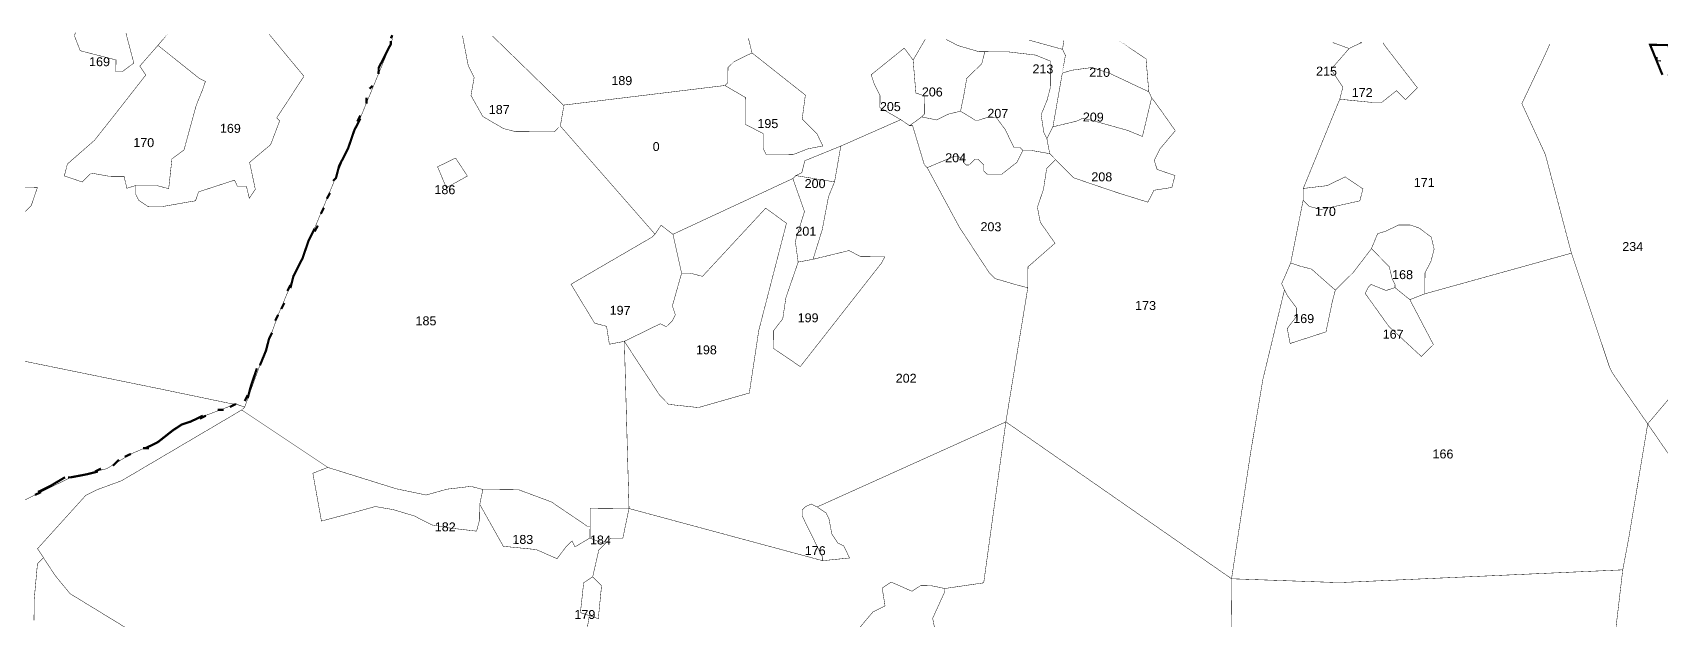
# Model space of a CAD drawing. Header units: metres. Extents: x 326467 to 340077, y 1811030 to 1824953.
# Drawn here: x 330084 to 332288, y 1824132 to 1824927 of the extents above; entities that cross this region are included whole.
import ezdxf

# ---------------------------------------------------------------- set-up
doc = ezdxf.new("R2010")
doc.units = ezdxf.units.M
doc.header["$MEASUREMENT"] = 0
for name, color, linetype in [('CRZ LINE FOR RIVER OR CREEK', 84, 'Continuous'), ('NDZ-200M FROM CRZ', 30, 'Continuous'), ('SURVEY NO.', 7, 'Continuous'), ('SURVEY PLOT BOUNDARY', 35, 'Continuous'), ('VILLAGE BOUNDARY', 212, 'Continuous')]:
    doc.layers.add(name, color=color, linetype=linetype)
doc.styles.add('PDF Arial', font='arial.ttf')

# ---------------------------------------------------------------- blocks, each defined once
blk = doc.blocks.new('16')
at = {"layer": 'NDZ-200M FROM CRZ'}
h = blk.add_hatch(dxfattribs=at)
h.set_pattern_fill('CROSS', color=256, scale=3.032142, angle=-0.4421)
h.set_pattern_definition([(359.55787, (320150.772, 1810233.3), (19.402102, 19.104954), [9.62705, -28.88115]), (89.55787, (320155.548, 1810228.449), (-19.104954, 19.402102), [9.62705, -28.88115])])
h.paths.add_polyline_path([(332645.7, 1824795.6), (332619.9, 1824842.7), (332600.6, 1824872.7), (332610.2, 1824891.3), (332627.1, 1824907.4), (332561, 1824907.9), (332553.6, 1824895.8), (332549.5, 1824887.8), (332549.4, 1824867.5), (332553.3, 1824855.4), (332573.3, 1824822.9), (332577.2, 1824810.7), (332597.2, 1824774.2), (332617.1, 1824741.7), (332625.1, 1824721.4), (332629, 1824705.2), (332636.9, 1824684.9), (332644.8, 1824664.6), (332644.8, 1824660.6), (332648.9, 1824660.6), (332652.9, 1824656.5), (332656.9, 1824660.5), (332661, 1824660.5), (332693.4, 1824672.4), (332717.7, 1824676.2), (332790.5, 1824675.6), (332826.8, 1824671.3), (332883.4, 1824670.9), (332883.2, 1824646.6), (332859, 1824646.8), (332842.8, 1824651), (332838.8, 1824651), (332838.8, 1824647), (332806.4, 1824647.2), (332802.3, 1824643.2), (332741.7, 1824643.7), (332733.6, 1824647.8), (332729.6, 1824647.8), (332721.5, 1824643.8), (332713.4, 1824643.9), (332705.3, 1824639.9), (332701.2, 1824639.9), (332701.2, 1824635.9), (332693.1, 1824636), (332693.1, 1824631.9), (332685, 1824632), (332680.9, 1824628), (332676.9, 1824628), (332668.8, 1824624), (332664.7, 1824624.1), (332660.7, 1824620), (332656.6, 1824616), (332648.5, 1824612.1), (332640.4, 1824608.1), (332632.2, 1824604.1), (332620.1, 1824596.1), (332611.9, 1824592.1), (332603.8, 1824580.1), (332599.7, 1824576), (332595.6, 1824568), (332587.3, 1824543.8), (332583.2, 1824535.7), (332583.1, 1824515.5), (332591.1, 1824515.5), (332591.1, 1824511.4), (332595.1, 1824507.3), (332594.9, 1824483.1), (332599, 1824483), (332598.9, 1824479), (332602.8, 1824450.7), (332590.6, 1824446.7), (332586.7, 1824462.9), (332586.7, 1824471), (332578.8, 1824483.2), (332578.8, 1824487.2), (332574.8, 1824491.3), (332574.8, 1824499.4), (332570.8, 1824499.4), (332566.8, 1824503.5), (332562.8, 1824507.6), (332558.7, 1824507.6), (332558.8, 1824511.7), (332554.8, 1824515.7), (332550.7, 1824515.8), (332550.8, 1824527.9), (332546.8, 1824527.9), (332546.8, 1824536), (332550.9, 1824536), (332551, 1824548.1), (332546.9, 1824552.2), (332547, 1824556.2), (332543, 1824564.3), (332543, 1824568.4), (332539, 1824572.5), (332535, 1824572.5), (332535, 1824576.5), (332531, 1824576.6), (332522.9, 1824580.7), (332518.9, 1824580.7), (332510.8, 1824584.8), (332494.6, 1824584.9), (332494.7, 1824589), (332482.6, 1824593.1), (332478.5, 1824593.1), (332474.5, 1824597.2), (332466.5, 1824605.4), (332462.5, 1824605.4), (332462.5, 1824613.5), (332458.5, 1824613.5), (332458.7, 1824637.8), (332454.7, 1824641.9), (332454.8, 1824658), (332458.9, 1824662), (332454.9, 1824670.2), (332454.9, 1824674.2), (332451, 1824690.4), (332446.9, 1824690.4), (332447, 1824698.5), (332431.2, 1824743.1), (332419.4, 1824791.7), (332415.4, 1824795.8), (332407.5, 1824816.1), (332407.5, 1824820.1), (332399.5, 1824828.3), (332395.5, 1824832.3), (332387.5, 1824840.5), (332383.4, 1824840.5), (332375.4, 1824844.6), (332375.4, 1824848.7), (332371.4, 1824848.7), (332363.3, 1824852.8), (332363.3, 1824856.9), (332355.3, 1824856.9), (332355.3, 1824861), (332347.3, 1824869.1), (332343.3, 1824877.2), (332339.3, 1824885.3), (332339.3, 1824889.4), (332335.3, 1824889.4), (332335.4, 1824901.5), (332331.4, 1824909.7), (332274.1, 1824910.1), (332290.7, 1824869.5), (332303.6, 1824833), (332342.8, 1824808.5), (332360.2, 1824780.6), (332376.7, 1824759.7), (332410, 1824622), (332413.9, 1824597.7), (332434.2, 1824572.5), (332473.1, 1824550.2), (332518.4, 1824526.3), (332541, 1824502.6), (332569.6, 1824459.9), (332582.5, 1824442.7), (332597.9, 1824439), (332612.8, 1824446.6), (332619.1, 1824474.8), (332619.8, 1824505.6), (332629.6, 1824529.3), (332659.4, 1824552.1), (332682.5, 1824573.4), (332711.8, 1824603.1), (332729.4, 1824619.5), (332772.6, 1824621.4), (332874.9, 1824618.6), (332899.3, 1824630.3), (332909.4, 1824656.9), (332906.4, 1824677.6), (332889.6, 1824691.1), (332827.6, 1824690.7), (332685.5, 1824696.7)])
at = {"layer": 'CRZ LINE FOR RIVER OR CREEK', "ltscale": 0.1, "const_width": 3.03, "flags": 128}
blk.add_lwpolyline([(332274.1, 1824910.1), (332290.7, 1824869.5)], dxfattribs=at)
at = {"layer": 'NDZ-200M FROM CRZ', "const_width": 3.03, "flags": 128}
blk.add_lwpolyline([(332331.4, 1824909.7), (332274.1, 1824910.1), (332290.7, 1824869.5)], dxfattribs=at)
at = {"layer": 'SURVEY PLOT BOUNDARY', "lineweight": 18, "const_width": 0.606}
for points in [[(332326.8, 1824315.3), (332270.8, 1824396.6), (332434, 1824589.4)], [(332434, 1824589.4), (332270.8, 1824396.6), (332222.9, 1824465.7), (332218.9, 1824473.9), (332167.5, 1824627.9), (332132.2, 1824761.6), (332100.4, 1824830.6), (332129.1, 1824891), (332138.3, 1824911.2), (332129.1, 1824891), (332100.4, 1824830.6), (332132.2, 1824761.6), (332167.5, 1824627.9), (331969, 1824572.8), (331969.2, 1824601.1), (331977.4, 1824617.2), (331981.6, 1824633.4), (331977.7, 1824649.6), (331961.6, 1824661.8), (331949.5, 1824666), (331933.3, 1824666.1), (331917.1, 1824658.1), (331905, 1824654.2), (331896.7, 1824634), (331872.2, 1824601.9), (331847.8, 1824577.8), (331815.6, 1824606.3), (331799.5, 1824610.5), (331787.4, 1824614.7), (331804.2, 1824699.4), (331812.3, 1824691.3), (331828.4, 1824687.1), (331881, 1824698.8), (331885.2, 1824715), (331861.1, 1824731.3), (331836.7, 1824719.4), (331804.4, 1824715.6), (331853.8, 1824836.5), (331898.2, 1824832.1), (331910.4, 1824832), (331930.7, 1824848.1), (331942.7, 1824835.8), (331959, 1824851.9), (331915, 1824908.8), (331912.3, 1824912.9), (331915, 1824908.8), (331959, 1824851.9), (331942.7, 1824835.8), (331930.7, 1824848.1), (331910.4, 1824832), (331898.2, 1824832.1), (331853.8, 1824836.5), (331858, 1824852.7), (331842, 1824877), (331866.5, 1824905.2), (331844, 1824913.4), (331866.5, 1824905.2), (331882.7, 1824913.1), (331866.5, 1824905.2), (331842, 1824877), (331858, 1824852.7), (331853.8, 1824836.5), (331804.4, 1824715.6), (331804.2, 1824699.4), (331787.4, 1824614.7), (331775.1, 1824586.4), (331779, 1824578.3), (331749.8, 1824457.3), (331732.9, 1824356.3), (331707.3, 1824186.7), (331401.7, 1824399.3), (331431.4, 1824581), (331431.6, 1824609.3), (331468.2, 1824641.4), (331448.3, 1824669.8), (331444.4, 1824690.1), (331452.6, 1824714.3), (331456.9, 1824742.5), (331469.1, 1824754.6), (331493.2, 1824730.1), (331553.7, 1824709.5), (331594, 1824697), (331602.2, 1824713.1), (331626.5, 1824717), (331630.7, 1824733.1), (331606.5, 1824741.4), (331602.5, 1824753.6), (331610.7, 1824769.7), (331631.1, 1824793.8), (331611.1, 1824822.2), (331599.1, 1824838.5), (331595.2, 1824846.6), (331542.8, 1824871.3), (331518.6, 1824879.5), (331490.3, 1824875.7), (331478.1, 1824871.8), (331465.4, 1824799.1), (331457.2, 1824783), (331453.2, 1824791.1), (331449.4, 1824815.4), (331457.6, 1824835.5), (331461.8, 1824851.7), (331462.1, 1824888.1), (331441.9, 1824896.3), (331405.6, 1824900.6), (331365.1, 1824900.9), (331336.9, 1824909.2), (331320.8, 1824917.5), (331336.9, 1824909.2), (331365.1, 1824900.9), (331373.2, 1824900.9), (331369.1, 1824884.7), (331348.7, 1824864.7), (331344.5, 1824840.5), (331340.3, 1824820.3), (331324.1, 1824816.4), (331307.8, 1824808.4), (331287.6, 1824812.6), (331291.7, 1824816.6), (331291.9, 1824840.9), (331279.8, 1824845), (331276.1, 1824889.5), (331292.5, 1824917.7), (331276.1, 1824889.5), (331264.1, 1824905.8), (331219.4, 1824869.7), (331223.3, 1824857.6), (331231.3, 1824841.3), (331231.1, 1824825.2), (331259.3, 1824808.8), (331178.2, 1824773), (331129.5, 1824753.2), (331125.4, 1824737), (331117.2, 1824733), (331113.2, 1824729), (330950.9, 1824653.5), (330934.8, 1824665.7), (330926.6, 1824653.6), (330798.4, 1824800.2), (330802.6, 1824824.4), (330802.6, 1824828.5), (331021.2, 1824855.1), (331049.3, 1824838.7), (331049, 1824802.3), (331073.2, 1824790), (331073.1, 1824769.8), (331077, 1824761.7), (331113.4, 1824761.4), (331133.7, 1824769.3), (331153.9, 1824773.2), (331146, 1824789.4), (331125.9, 1824809.8), (331130.2, 1824842.1), (331057.9, 1824899.3), (331053, 1824919.5), (331057.9, 1824899.3), (331033.5, 1824887.3), (331025.4, 1824879.3), (331025.2, 1824859.1), (331021.2, 1824855.1), (330802.6, 1824828.5), (330706.5, 1824922.2), (330802.6, 1824828.5), (330802.6, 1824824.4), (330798.4, 1824800.2), (330926.6, 1824653.6), (330922.5, 1824649.6), (330812.9, 1824585.8), (330844.8, 1824533), (330861, 1824528.8), (330864.8, 1824504.5), (330885.1, 1824508.4), (330891.4, 1824281.9), (330838.9, 1824282.3), (330838.7, 1824258.1), (330834.6, 1824258.1), (330786.4, 1824290.8), (330742, 1824307.3), (330693.5, 1824307.7), (330677.4, 1824311.9), (330645, 1824308.1), (330616.7, 1824300.2), (330576.3, 1824308.6), (330483.5, 1824337.6), (330366.9, 1824415.4), (330371, 1824419.4), (330358.9, 1824423.5), (330354.8, 1824423.5), (330253.9, 1824444.5), (330068.3, 1824482.4)], [(330068.3, 1824482.4), (330253.9, 1824444.5), (330354.8, 1824423.5), (330358.9, 1824423.5), (330285.9, 1824395.8), (330245.2, 1824367.8), (330216.9, 1824355.9), (330184.4, 1824335.9), (330135.8, 1824324.2), (330070.8, 1824292.3)], [(330070.8, 1824292.3), (330135.8, 1824324.2), (330184.4, 1824335.9), (330216.9, 1824355.9), (330245.2, 1824367.8), (330285.9, 1824395.8), (330358.9, 1824423.5), (330371, 1824419.4), (330366.9, 1824415.4), (330204.4, 1824319.6), (330172, 1824307.7), (330155.8, 1824299.7), (330090.5, 1824227.5), (330098.5, 1824215.3), (330090.4, 1824207.2), (330086, 1824158.8), (330085.7, 1824130.5)], [(330215, 1824117.3), (330134.5, 1824166.5), (330114.5, 1824190.9), (330098.5, 1824215.3), (330090.5, 1824227.5), (330155.8, 1824299.7), (330172, 1824307.7), (330204.4, 1824319.6), (330366.9, 1824415.4), (330483.5, 1824337.6), (330463.3, 1824329.7), (330474.9, 1824264.9), (330519.4, 1824276.7), (330547.8, 1824284.6), (330572, 1824280.4), (330600.3, 1824272), (330624.4, 1824259.7), (330648.6, 1824255.5), (330685, 1824251.2), (330689.2, 1824267.3), (330689.3, 1824287.5), (330721.2, 1824230.7), (330765.7, 1824226.3), (330793.9, 1824213.9), (330806.1, 1824230), (330814.3, 1824238), (330818.2, 1824229.9), (330838.5, 1824241.9), (330858.7, 1824233.7), (330850.5, 1824225.6), (330842.2, 1824189.3), (330830, 1824181.3), (330825.6, 1824140.9), (330837.7, 1824136.8), (330808.1, 1823963.2)], [(330808.1, 1823963.2), (330837.7, 1824136.8), (330849.8, 1824132.6), (330854.2, 1824177.1), (330842.2, 1824189.3), (330850.5, 1824225.6), (330858.7, 1824233.7), (330866.8, 1824241.7), (330883, 1824241.6), (330891.4, 1824281.9), (331153.6, 1824211.2), (331190.1, 1824214.9), (331182.1, 1824231.2), (331174, 1824235.3), (331166, 1824247.5), (331162.2, 1824267.7), (331158.2, 1824275.8), (331146.1, 1824284), (331401.7, 1824399.3), (331371.7, 1824181.2), (331319.1, 1824173.5), (331298.9, 1824177.7), (331286.8, 1824177.8), (331274.6, 1824169.8), (331246.4, 1824182.2), (331234.2, 1824174.2), (331238.1, 1824149.9), (331221.8, 1824141.9), (331201.4, 1824117.8)], [(330085.7, 1824130.5), (330086, 1824158.8), (330090.4, 1824207.2), (330098.5, 1824215.3), (330114.5, 1824190.9), (330134.5, 1824166.5), (330215, 1824117.3)]]:
    blk.add_lwpolyline(points, dxfattribs=at)
for points in [[(330267.3, 1824925.6), (330253.5, 1824909.5), (330229, 1824881.4), (330237, 1824869.2), (330196.2, 1824817), (330167.6, 1824780.8), (330130.9, 1824748.7), (330126.8, 1824732.6), (330151, 1824724.3), (330163.2, 1824736.4), (330187.4, 1824732.1), (330207.6, 1824732), (330211.5, 1824715.8), (330223.7, 1824719.7), (330223.6, 1824707.6), (330227.6, 1824699.5), (330239.7, 1824691.3), (330259.9, 1824691.1), (330304.4, 1824698.9), (330308.5, 1824711), (330357.2, 1824726.8), (330361.1, 1824718.7), (330373.3, 1824718.6), (330377.2, 1824702.4), (330385.4, 1824714.4), (330377.6, 1824750.9), (330406.1, 1824774.9), (330418.4, 1824807.2), (330414.4, 1824811.2), (330451.2, 1824867.6), (330404.1, 1824924.5), (330451.2, 1824867.6), (330414.4, 1824811.2), (330418.4, 1824807.2), (330406.1, 1824774.9), (330377.6, 1824750.9), (330385.4, 1824714.4), (330377.2, 1824702.4), (330373.3, 1824718.6), (330361.1, 1824718.7), (330357.2, 1824726.8), (330308.5, 1824711), (330304.4, 1824698.9), (330259.9, 1824691.1), (330239.7, 1824691.3), (330227.6, 1824699.5), (330223.6, 1824707.6), (330223.7, 1824719.7), (330252, 1824719.5), (330268.1, 1824715.3), (330272.5, 1824755.7), (330288.8, 1824767.7), (330305.4, 1824828.3), (330313.6, 1824848.4), (330317.8, 1824860.5), (330309.7, 1824864.6), (330253.5, 1824909.5)], [(330272.5, 1824755.7), (330268.1, 1824715.3), (330252, 1824719.5), (330223.7, 1824719.7), (330211.5, 1824715.8), (330207.6, 1824732), (330187.4, 1824732.1), (330163.2, 1824736.4), (330151, 1824724.3), (330126.8, 1824732.6), (330130.9, 1824748.7), (330167.6, 1824780.8), (330196.2, 1824817), (330237, 1824869.2), (330229, 1824881.4), (330253.5, 1824909.5), (330309.7, 1824864.6), (330317.8, 1824860.5), (330313.6, 1824848.4), (330305.4, 1824828.3), (330288.8, 1824767.7)], [(330140.4, 1824922.5), (330148.3, 1824902.2), (330196.7, 1824889.7), (330196.6, 1824873.6), (330204.7, 1824873.5), (330220.9, 1824885.5), (330210.2, 1824926), (330220.9, 1824885.5), (330204.7, 1824873.5), (330196.6, 1824873.6), (330196.7, 1824889.7), (330148.3, 1824902.2), (330140.4, 1824922.5), (330141.8, 1824926.6)], [(330572.5, 1824923.2), (330568.8, 1824911.1), (330482.3, 1824701.5), (330416.4, 1824544.4), (330371, 1824419.4), (330416.4, 1824544.4), (330482.3, 1824701.5), (330568.8, 1824911.1)], [(330798.4, 1824800.2), (330790.2, 1824792.2), (330737.7, 1824792.6), (330721.5, 1824796.7), (330693.4, 1824813.1), (330677.4, 1824841.6), (330681.7, 1824865.8), (330673.7, 1824882), (330665.9, 1824922.5), (330673.7, 1824882), (330681.7, 1824865.8), (330677.4, 1824841.6), (330693.4, 1824813.1), (330721.5, 1824796.7), (330737.7, 1824792.6), (330790.2, 1824792.2)], [(331276.1, 1824889.5), (331279.8, 1824845), (331291.9, 1824840.9), (331291.7, 1824816.6), (331287.6, 1824812.6), (331271.4, 1824800.6), (331259.3, 1824808.8), (331231.1, 1824825.2), (331231.3, 1824841.3), (331223.3, 1824857.6), (331219.4, 1824869.7), (331264.1, 1824905.8)], [(331478.4, 1824904.1), (331480.2, 1824916.2), (331478.4, 1824904.1), (331433, 1824916.6)], [(331555.3, 1824915.7), (331591.5, 1824891.1), (331595.2, 1824846.6), (331591.5, 1824891.1)], [(331021.2, 1824855.1), (331025.2, 1824859.1), (331025.4, 1824879.3), (331033.5, 1824887.3), (331057.9, 1824899.3), (331130.2, 1824842.1), (331125.9, 1824809.8), (331146, 1824789.4), (331153.9, 1824773.2), (331133.7, 1824769.3), (331113.4, 1824761.4), (331077, 1824761.7), (331073.1, 1824769.8), (331073.2, 1824790), (331049, 1824802.3), (331049.3, 1824838.7)], [(331457.2, 1824783), (331461.1, 1824762.7), (331436.9, 1824767), (331424.7, 1824767.1), (331420.7, 1824771.1), (331412.6, 1824771.2), (331400.7, 1824795.5), (331388.7, 1824811.8), (331384.7, 1824811.8), (331376.6, 1824811.9), (331364.4, 1824808), (331360.4, 1824808), (331340.3, 1824820.3), (331344.5, 1824840.5), (331348.7, 1824864.7), (331369.1, 1824884.7), (331373.2, 1824900.9), (331385.3, 1824900.8), (331405.6, 1824900.6), (331441.9, 1824896.3), (331462.1, 1824888.1), (331461.9, 1824871.9), (331461.8, 1824851.7), (331457.6, 1824835.5), (331449.4, 1824815.4), (331453.2, 1824791.1)], [(331478.1, 1824871.8), (331482.3, 1824896), (331478.4, 1824904.1), (331482.3, 1824896)], [(331595.2, 1824846.6), (331599.1, 1824838.5), (331586.6, 1824786), (331566.4, 1824794.3), (331522.1, 1824806.7), (331505.9, 1824810.9), (331497.8, 1824806.9), (331481.6, 1824803), (331465.4, 1824799.1), (331478.1, 1824871.8), (331490.3, 1824875.7), (331518.6, 1824879.5), (331542.8, 1824871.3)], [(331469.1, 1824754.6), (331461.1, 1824762.7), (331457.2, 1824783), (331465.4, 1824799.1), (331481.6, 1824803), (331497.8, 1824806.9), (331505.9, 1824810.9), (331522.1, 1824806.7), (331566.4, 1824794.3), (331586.6, 1824786), (331599.1, 1824838.5), (331611.1, 1824822.2), (331631.1, 1824793.8), (331610.7, 1824769.7), (331602.5, 1824753.6), (331606.5, 1824741.4), (331630.7, 1824733.1), (331626.5, 1824717), (331602.2, 1824713.1), (331594, 1824697), (331553.7, 1824709.5), (331493.2, 1824730.1)], [(331424.7, 1824767.1), (331416.5, 1824750.9), (331396.2, 1824734.9), (331376, 1824735.1), (331372, 1824739.2), (331372, 1824747.2), (331368, 1824751.3), (331364, 1824755.4), (331360, 1824755.4), (331351.8, 1824747.4), (331347.8, 1824747.4), (331343.8, 1824751.5), (331343.8, 1824755.5), (331335.7, 1824759.7), (331323.6, 1824755.7), (331295.2, 1824743.8), (331291.2, 1824747.9), (331275.4, 1824800.6), (331271.4, 1824800.6), (331287.6, 1824812.6), (331307.8, 1824808.4), (331324.1, 1824816.4), (331340.3, 1824820.3), (331360.4, 1824808), (331364.4, 1824808), (331376.6, 1824811.9), (331384.7, 1824811.8), (331388.7, 1824811.8), (331400.7, 1824795.5), (331412.6, 1824771.2), (331420.7, 1824771.1)], [(331271.4, 1824800.6), (331275.4, 1824800.6), (331291.2, 1824747.9), (331295.2, 1824743.8), (331339, 1824662.6), (331379, 1824601.6), (331387, 1824593.5), (331415.3, 1824585.2), (331431.4, 1824581), (331401.7, 1824399.3), (331146.1, 1824284), (331138.1, 1824288.1), (331129.9, 1824284.1), (331125.9, 1824280.1), (331125.8, 1824272), (331153.7, 1824215.2), (331153.6, 1824211.2), (330891.4, 1824281.9), (330885.1, 1824508.4), (330933, 1824435.3), (330945.1, 1824423), (330985.4, 1824418.7), (331054.3, 1824438.4), (331067.1, 1824523.2), (331104.6, 1824668.4), (331076.5, 1824688.9), (330990.9, 1824596.5), (330974.7, 1824600.7), (330962.6, 1824600.8), (330950.9, 1824653.5), (331113.2, 1824729), (331129, 1824684.4), (331116.6, 1824644.1), (331120.4, 1824615.8), (331103.8, 1824567.4), (331099.6, 1824539.1), (331087.3, 1824523), (331087.1, 1824498.8), (331123.3, 1824474.2), (331233.6, 1824614.9), (331237.7, 1824622.9), (331205.3, 1824623.2), (331189.2, 1824631.4), (331140.6, 1824619.6), (331153.1, 1824660), (331161.5, 1824704.4), (331169.7, 1824724.5), (331178.2, 1824773), (331259.3, 1824808.8)], [(331117.2, 1824733), (331125.4, 1824737), (331129.5, 1824753.2), (331178.2, 1824773), (331169.7, 1824724.5)], [(330632.2, 1824744.9), (330656.6, 1824756.8), (330672.5, 1824732.4), (330644.1, 1824716.5)], [(330672.5, 1824732.4), (330656.6, 1824756.8), (330632.2, 1824744.9), (330644.1, 1824716.5)], [(331461.1, 1824762.7), (331469.1, 1824754.6), (331456.9, 1824742.5), (331452.6, 1824714.3), (331444.4, 1824690.1), (331448.3, 1824669.8), (331468.2, 1824641.4), (331431.6, 1824609.3), (331431.4, 1824581), (331415.3, 1824585.2), (331387, 1824593.5), (331379, 1824601.6), (331339, 1824662.6), (331295.2, 1824743.8), (331323.6, 1824755.7), (331335.7, 1824759.7), (331343.8, 1824755.5), (331343.8, 1824751.5), (331347.8, 1824747.4), (331351.8, 1824747.4), (331360, 1824755.4), (331364, 1824755.4), (331368, 1824751.3), (331372, 1824747.2), (331372, 1824739.2), (331376, 1824735.1), (331396.2, 1824734.9), (331416.5, 1824750.9), (331424.7, 1824767.1), (331436.9, 1824767)], [(331169.7, 1824724.5), (331161.5, 1824704.4), (331153.1, 1824660), (331140.6, 1824619.6), (331120.4, 1824615.8), (331116.6, 1824644.1), (331129, 1824684.4), (331113.2, 1824729), (331117.2, 1824733)], [(331804.2, 1824699.4), (331804.3, 1824707.5), (331804.4, 1824715.6), (331836.7, 1824719.4), (331861.1, 1824731.3), (331885.2, 1824715), (331881, 1824698.8), (331828.4, 1824687.1), (331812.3, 1824691.3)], [(329984.1, 1824576), (329975.9, 1824568), (329955.8, 1824572.2), (329919.3, 1824564.4), (329919.1, 1824536.1), (329910.9, 1824528.1), (329890.7, 1824520.1), (329866.6, 1824540.5), (329862.6, 1824548.6), (329891, 1824564.6), (329911.5, 1824596.8), (329927.7, 1824608.8), (329992.8, 1824664.9), (330013.2, 1824680.9), (330062, 1824716.9), (330090.3, 1824716.7), (330086.1, 1824704.6), (330082, 1824692.5), (330073.9, 1824684.5), (330065.7, 1824680.5), (330029.1, 1824644.4), (330024.8, 1824608)], [(329890.7, 1824520.1), (329866.6, 1824540.5), (329862.6, 1824548.6), (329891, 1824564.6), (329911.5, 1824596.8), (329927.7, 1824608.8), (329992.8, 1824664.9), (330013.2, 1824680.9), (330062, 1824716.9), (330090.3, 1824716.7), (330086.1, 1824704.6), (330082, 1824692.5), (330073.9, 1824684.5), (330065.7, 1824680.5), (330029.1, 1824644.4), (330024.8, 1824608), (329984.1, 1824576), (329975.9, 1824568), (329955.8, 1824572.2), (329919.3, 1824564.4), (329919.1, 1824536.1), (329910.9, 1824528.1)], [(330962.6, 1824600.8), (330974.7, 1824600.7), (330990.9, 1824596.5), (331076.5, 1824688.9), (331104.6, 1824668.4), (331067.1, 1824523.2), (331054.3, 1824438.4), (330985.4, 1824418.7), (330945.1, 1824423), (330933, 1824435.3), (330885.1, 1824508.4), (330933.8, 1824532.3), (330941.8, 1824528.2), (330950, 1824536.2), (330954.1, 1824544.3), (330950.1, 1824556.4)], [(330950.9, 1824653.5), (330962.6, 1824600.8), (330950.1, 1824556.4), (330954.1, 1824544.3), (330950, 1824536.2), (330941.8, 1824528.2), (330933.8, 1824532.3), (330885.1, 1824508.4), (330864.8, 1824504.5), (330861, 1824528.8), (330844.8, 1824533), (330812.9, 1824585.8), (330922.5, 1824649.6), (330926.6, 1824653.6), (330934.8, 1824665.7)], [(331969, 1824572.8), (331948.7, 1824564.9), (331928.6, 1824581.2), (331928.7, 1824585.3), (331924.7, 1824593.4), (331920.8, 1824609.6), (331896.7, 1824634), (331905, 1824654.2), (331917.1, 1824658.1), (331933.3, 1824666.1), (331949.5, 1824666), (331961.6, 1824661.8), (331977.7, 1824649.6), (331981.6, 1824633.4), (331977.4, 1824617.2), (331969.2, 1824601.1), (331969.1, 1824589)], [(331120.4, 1824615.8), (331140.6, 1824619.6), (331189.2, 1824631.4), (331205.3, 1824623.2), (331237.7, 1824622.9), (331233.6, 1824614.9), (331123.3, 1824474.2), (331087.1, 1824498.8), (331087.3, 1824523), (331099.6, 1824539.1), (331103.8, 1824567.4)], [(331928.6, 1824581.2), (331916.5, 1824577.3), (331896.3, 1824585.5), (331892.3, 1824581.5), (331888.2, 1824573.4), (331920.2, 1824528.7), (331964.3, 1824487.9), (331980.6, 1824504), (331948.7, 1824564.9), (331969, 1824572.8), (332167.5, 1824627.9), (332218.9, 1824473.9), (332222.9, 1824465.7), (332270.8, 1824396.6), (332245.4, 1824243.2), (332237, 1824198.8), (331852.8, 1824181.5), (331707.3, 1824186.7), (331732.9, 1824356.3), (331749.8, 1824457.3), (331779, 1824578.3), (331783, 1824570.2), (331795, 1824553.9), (331794.9, 1824541.8), (331782.7, 1824525.7), (331786.6, 1824505.5), (331835.2, 1824521.3), (331843.6, 1824561.7), (331847.8, 1824577.8), (331872.2, 1824601.9), (331896.7, 1824634), (331920.8, 1824609.6), (331924.7, 1824593.4), (331928.7, 1824585.3)], [(331847.8, 1824577.8), (331843.6, 1824561.7), (331835.2, 1824521.3), (331786.6, 1824505.5), (331782.7, 1824525.7), (331794.9, 1824541.8), (331795, 1824553.9), (331783, 1824570.2), (331779, 1824578.3), (331775.1, 1824586.4), (331787.4, 1824614.7), (331799.5, 1824610.5), (331815.6, 1824606.3)], [(331892.3, 1824581.5), (331896.3, 1824585.5), (331916.5, 1824577.3), (331928.6, 1824581.2), (331948.7, 1824564.9), (331980.6, 1824504), (331964.3, 1824487.9), (331920.2, 1824528.7), (331888.2, 1824573.4)], [(331707.3, 1824186.7), (331706, 1824025), (331712.7, 1823838.9), (331498.7, 1823868.9), (331341.2, 1823894.3), (331183.7, 1823911.7), (331220.8, 1824004.4), (331282.2, 1824105.1), (331306.5, 1824113), (331302.6, 1824133.2), (331319.1, 1824169.5), (331319.1, 1824173.5), (331371.7, 1824181.2), (331401.7, 1824399.3)], [(332539.6, 1824123.7), (332531, 1824050.9), (332505.6, 1823905.6), (332505.5, 1823893.4), (332476, 1823744.1), (332274, 1823757.8), (332274.1, 1823773.9), (332270.2, 1823786.1), (332254.1, 1823794.3), (332234, 1823806.6), (332242.1, 1823818.7), (332238.2, 1823826.8), (332218, 1823831), (332185.6, 1823831.2), (332206.7, 1823940.2), (332237, 1824198.8), (332245.4, 1824243.2), (332270.8, 1824396.6), (332326.8, 1824315.3), (332370.8, 1824250.3), (332427.1, 1824213.5), (332507.4, 1824136)], [(330693.5, 1824307.7), (330689.3, 1824287.5), (330689.2, 1824267.3), (330685, 1824251.2), (330648.6, 1824255.5), (330624.4, 1824259.7), (330600.3, 1824272), (330572, 1824280.4), (330547.8, 1824284.6), (330519.4, 1824276.7), (330474.9, 1824264.9), (330463.3, 1824329.7), (330483.5, 1824337.6), (330576.3, 1824308.6), (330616.7, 1824300.2), (330645, 1824308.1), (330677.4, 1824311.9)], [(330838.5, 1824241.9), (330818.2, 1824229.9), (330814.3, 1824238), (330806.1, 1824230), (330793.9, 1824213.9), (330765.7, 1824226.3), (330721.2, 1824230.7), (330689.3, 1824287.5), (330693.5, 1824307.7), (330742, 1824307.3), (330786.4, 1824290.8), (330834.6, 1824258.1), (330838.7, 1824258.1)], [(331153.7, 1824215.2), (331125.8, 1824272), (331125.9, 1824280.1), (331129.9, 1824284.1), (331138.1, 1824288.1), (331146.1, 1824284), (331158.2, 1824275.8), (331162.2, 1824267.7), (331166, 1824247.5), (331174, 1824235.3), (331182.1, 1824231.2), (331190.1, 1824214.9), (331153.6, 1824211.2)], [(330891.4, 1824281.9), (330883, 1824241.6), (330866.8, 1824241.7), (330858.7, 1824233.7), (330838.5, 1824241.9), (330838.7, 1824258.1), (330838.9, 1824282.3)], [(330842.2, 1824189.3), (330854.2, 1824177.1), (330849.8, 1824132.6), (330837.7, 1824136.8), (330825.6, 1824140.9), (330830, 1824181.3)], [(331319.1, 1824173.5), (331319.1, 1824169.5), (331302.6, 1824133.2), (331306.5, 1824113), (331282.2, 1824105.1), (331220.8, 1824004.4), (331196.6, 1824020.8), (331184.6, 1824033), (331168.5, 1824045.3), (331156.9, 1824114.1), (331201.4, 1824117.8), (331221.8, 1824141.9), (331238.1, 1824149.9), (331234.2, 1824174.2), (331246.4, 1824182.2), (331274.6, 1824169.8), (331286.8, 1824177.8), (331298.9, 1824177.7)], [(332185.6, 1823831.2), (332181.6, 1823831.3), (332157.3, 1823831.4), (332129.1, 1823839.7), (332108.6, 1823799.5), (332108.5, 1823795.4), (332100.3, 1823775.3), (332080, 1823763.3), (332076.1, 1823783.5), (332068.1, 1823791.7), (331910.6, 1823809.1), (331712.7, 1823838.9), (331706, 1824025), (331707.3, 1824186.7), (331852.8, 1824181.5), (332237, 1824198.8), (332206.7, 1823940.2)]]:
    blk.add_lwpolyline(points, close=True, dxfattribs=at)
at = {"layer": 'SURVEY PLOT BOUNDARY', "lineweight": 18}
blk.add_point((331882.7, 1824913.1), dxfattribs=at)
at = {"layer": 'VILLAGE BOUNDARY', "lineweight": 50, "const_width": 3.03}
for points in [[(330552.3, 1824870.8), (330552.4, 1824878.9), (330560.6, 1824895), (330568.8, 1824911.1), (330568.8, 1824915.2)], [(330568.9, 1824919.2), (330570.9, 1824923.2)], [(330535.8, 1824830.5), (330535.9, 1824838.6)], [(330544.1, 1824854.7), (330540, 1824850.7)], [(330490.6, 1824725.7), (330494.6, 1824729.8), (330498.8, 1824745.9), (330511.1, 1824770.1), (330519.4, 1824794.3), (330527.6, 1824810.4)], [(330523.5, 1824806.4), (330527.6, 1824814.4)], [(330486.4, 1824709.6), (330482.3, 1824701.5)], [(330474.1, 1824681.4), (330478.2, 1824689.4)], [(330432.9, 1824580.6), (330437, 1824596.8), (330449.3, 1824620.9), (330457.6, 1824645.1), (330465.8, 1824661.2)], [(330465.8, 1824657.2), (330469.9, 1824665.3)], [(330432.9, 1824584.7), (330428.8, 1824576.6)], [(330424.6, 1824560.5), (330420.5, 1824552.4)], [(330412.3, 1824536.3), (330416.4, 1824544.4)], [(330391.6, 1824475.8), (330399.9, 1824496), (330404, 1824512.1), (330408.1, 1824520.2)], [(330375.1, 1824431.5), (330379.3, 1824447.6), (330387.5, 1824471.8)], [(330358.9, 1824423.5), (330350.8, 1824419.5)], [(330375.1, 1824435.5), (330371, 1824427.5)], [(330237.1, 1824363.8), (330245.2, 1824367.8), (330253.4, 1824371.8), (330273.7, 1824387.8), (330285.9, 1824395.8), (330298, 1824399.7), (330314.3, 1824407.7)], [(330310.2, 1824403.7), (330318.3, 1824407.7)], [(330334.6, 1824415.6), (330342.6, 1824415.5)], [(330216.9, 1824355.9), (330208.7, 1824351.9)], [(330241.2, 1824363.8), (330233.1, 1824363.8)], [(330172.2, 1824332), (330156, 1824328), (330135.8, 1824324.2), (330131.7, 1824324.2)], [(330168.2, 1824332), (330176.3, 1824336)], [(330192.5, 1824339.9), (330200.6, 1824347.9)], [(330091.1, 1824304.3), (330107.4, 1824312.2), (330127.7, 1824324.2)], [(330095.2, 1824304.2), (330087.1, 1824300.3)]]:
    blk.add_lwpolyline(points, dxfattribs=at)
at = {"layer": 'SURVEY NO.', "attachment_point": 7, "rotation": 359.5579, "style": 'PDF Arial'}
for s, insert, char_height in [('169', (330160.3, 1824881.2), 12.13), ('213', (331437.7, 1824871.4), 12.13), ('189', (330867.5, 1824855.6), 12.13), ('210', (331514.5, 1824866.8), 12.13), ('215', (331821.7, 1824868.4), 12.13), ('206', (331287.9, 1824840.2), 12.13), ('172', (331870, 1824839.7), 12.13), ('187', (330701.5, 1824816.4), 12.13), ('205', (331231.1, 1824820.4), 12.13), ('207', (331376.6, 1824811.2), 12.13), ('209', (331505.9, 1824806.2), 12.13), ('169', (330337.4, 1824790.9), 12.13), ('195', (331065.2, 1824797.4), 12.13), ('170', (330220.1, 1824771.6), 12.13), ('0', (330923.4, 1824766.2), 12.1), ('204', (331319.5, 1824751), 12.13), ('208', (331517.4, 1824725.2), 12.13), ('171', (331954, 1824717.8), 12.13), ('186', (330627.9, 1824707.8), 12.13), ('200', (331129.2, 1824716.1), 12.13), ('170', (331820.2, 1824678.4), 12.13), ('201', (331116.6, 1824651.5), 12.13), ('203', (331367.3, 1824657.6), 12.13), ('234', (332236.3, 1824630.7), 12.13), ('168', (331924.7, 1824592.7), 12.13), ('197', (330865.1, 1824544.3), 12.13), ('173', (331576.7, 1824550.9), 12.13), ('185', (330602.3, 1824530.1), 12.13), ('199', (331119.7, 1824534.2), 12.13), ('169', (331790.8, 1824533.1), 12.13), ('167', (331911.9, 1824511.9), 12.13), ('198', (330982, 1824490.8), 12.13), ('202', (331252.5, 1824452.3), 12.13), ('166', (331979.4, 1824349.7), 12.13), ('182', (330628.4, 1824250.9), 12.13), ('183', (330733.4, 1824233.9), 12.13), ('184', (330838.5, 1824233.1), 12.13), ('176', (331129.4, 1824218.7), 12.13), ('179', (330817.5, 1824132.2), 12.13)]:
    blk.add_mtext(s, dxfattribs=dict(at, insert=insert, char_height=char_height))

msp = doc.modelspace()

# ---------------------------------------------------------------- block references
msp.add_blockref('16', (0, 0))

doc.saveas('drawing.dxf')
